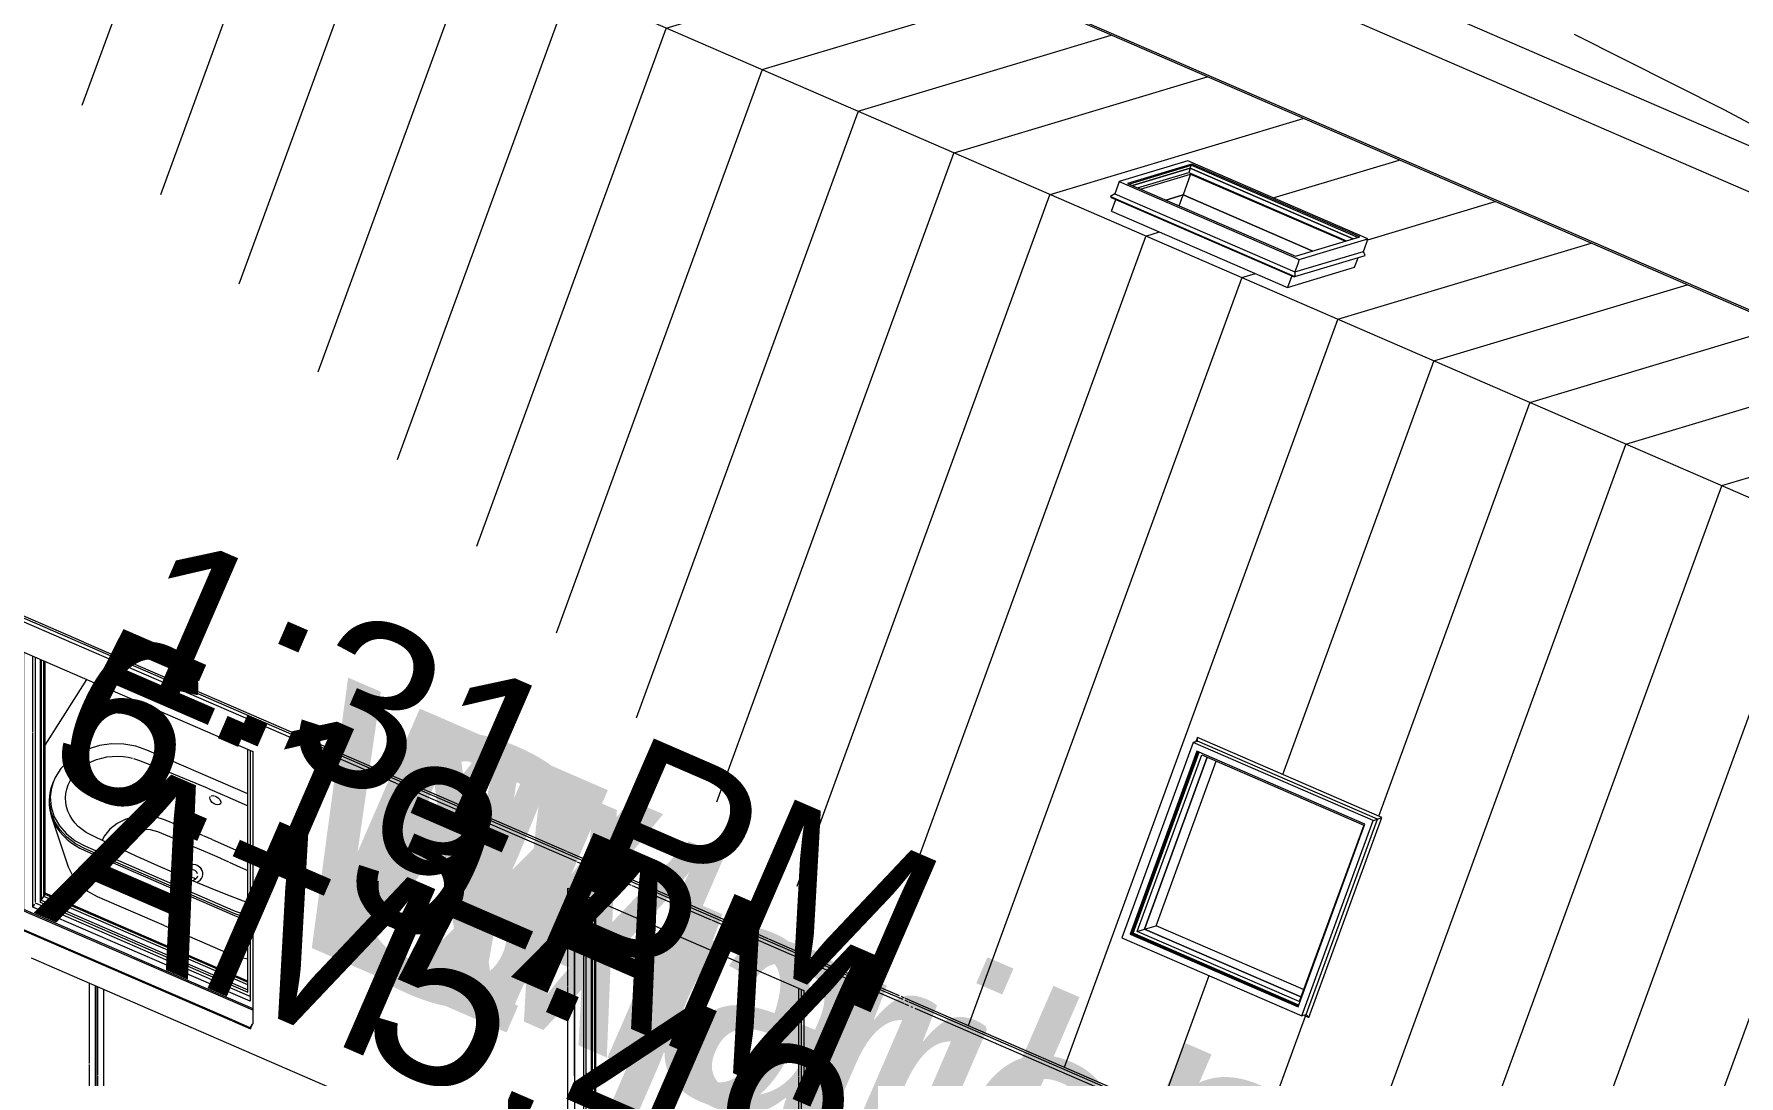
# Model space of a CAD drawing. Header units: millimetres. Extents: x -35445 to 232012, y -57203 to 42724.
# Drawn here: x 178056 to 187639, y -1289 to 4568 of the extents above; entities that cross this region are included whole.
import ezdxf

# ---------------------------------------------------------------- set-up
doc = ezdxf.new("R2010")
doc.units = ezdxf.units.MM
for name, color, linetype, lineweight in [('A-DOOR', 31, 'Continuous', 9), ('A-GLAZ', 151, 'Continuous', 9), ('A-GLAZ-CURT', 52, 'Continuous', 9), ('A-GLAZ-CWMG', 51, 'Continuous', 9), ('A-ROOF', 132, 'Continuous', 9), ('A-ROOF-PATT', 132, 'Continuous', 9), ('A-WALL', 113, 'Continuous', 9), ('C-TOPO-MINR', 7, 'Continuous', 9), ('P-SANR-FIXT', 6, 'Continuous', 9)]:
    doc.layers.add(name, color=color, linetype=linetype, lineweight=lineweight)
doc.styles.add('Arial_2', font='arial.ttf', dxfattribs={"height": 1299.495981})
doc.styles.add('Arial_3', font='arial.ttf', dxfattribs={"height": 1020.270592})
doc.styles.add('Arial_4', font='arial.ttf', dxfattribs={"height": 927.51872})
doc.styles.add('Arial_5', font='arial.ttf', dxfattribs={"height": 1476.402156})

# ---------------------------------------------------------------- blocks, each defined once
blk = doc.blocks.new('Bathtub-TOTO-Nexus-FBF794S - 01 Cotton-496586-Solar Analysis')
at = {"layer": 'P-SANR-FIXT'}
for p, q in [((-1882.2, 577), (-1949.7, 567.9)), ((-1813.7, 575.7), (-1882.2, 577)), ((-1938.1, 497.9), (-1908.8, 504)), ((-1759.4, 495.6), (-1731.3, 486.2)), ((-1116.4, 296.7), (-1683.5, 542.6)), ((-2225.5, 320.2), (-2227.6, 311.6)), ((-2219.3, 335), (-2222.8, 319.3)), ((-2211.2, 361), (-2219.3, 335)), ((-2211.2, 361), (-2215.1, 350.6)), ((-1330.5, 274.3), (-1328.1, 281.1)), ((-1269.3, 253.9), (-1268.5, 247.4)), ((-1153.5, 245.5), (-1116.4, 228.6)), ((-2124.5, -115.7), (-2220.6, 170.7)), ((-2133.9, 53.1), (-2173.4, 96)), ((-1365, 60), (-1584.3, 151.2)), ((-2086.4, 32.4), (-2029.1, 1.6)), ((-2029.1, 1.6), (-1188.4, -362.9)), ((-1999.8, 66), (-2025, 79.8)), ((-1906.5, 21.3), (-1999.8, 66)), ((-1812.7, -22.7), (-1906.5, 21.3)), ((-1855.4, 0.1), (-1847.8, 17.2)), ((-1847.8, 17.2), (-1837.5, 33.4)), ((-1837.5, 33.4), (-1824.7, 48.2)), ((-1317.6, 39.6), (-1361.8, 58.6)), ((-1116, -50.1), (-1314.9, 38.4)), ((-2032.3, -21.9), (-1191.7, -386.5)), ((-1190.3, -377.1), (-2030.9, -12.6)), ((-1720.7, -64.7), (-1812.7, -22.7)), ((-1469.6, -144.9), (-1473.7, -155.3)), ((-1473.2, -166.2), (-1469.5, -174.4)), ((-1402.2, -174.2), (-1398.2, -163.8)), ((-2015.2, -253.2), (-2060.8, -216.1)), ((-1961.7, -282.3), (-2015.2, -253.2)), ((-1587.5, -444.5), (-1961.7, -282.3)), ((-1188.4, -362.9), (-1125.1, -384.4)), ((-1116.5, -314.7), (-1140.5, -306.6)), ((-1214.8, -606.1), (-1585.6, -445.4)), ((-1125.1, -384.4), (-1116.6, -386.5))]:
    blk.add_line(p, q, dxfattribs=at)
for points in [[(-1683.5, 542.6, 0), (-1746.7, 564.1, 0), (-1813.7, 575.7, 0)], [(-1949.7, 567.9, 0), (-2014.1, 548.7, 0), (-2073.1, 520.1, 0), (-2124.7, 483, 0), (-2167.2, 438.8, 0), (-2199.1, 388.9, 0), (-2211.2, 361, 0)], [(-2037.7, 453.5, 0), (-2019.4, 465.1, 0), (-1993.7, 478.3, 0), (-1966.6, 489.3, 0), (-1938.1, 497.9, 0)], [(-1908.8, 504, 0), (-1878.8, 507.5, 0), (-1848.5, 508.4, 0)], [(-1848.5, 508.4, 0), (-1818.3, 506.7, 0), (-1788.5, 502.4, 0), (-1764.3, 496.9, 0)], [(-1731.3, 486.2, 0), (-1633.7, 448.3, 0), (-1536.6, 409.4, 0), (-1440.1, 369.7, 0), (-1346, 330, 0)], [(-2069.5, 113.5, 0), (-2088.4, 133.1, 0), (-2104.6, 154.1, 0), (-2118, 176.5, 0), (-2128.6, 199.9, 0), (-2136.1, 224, 0), (-2140.4, 248.7, 0), (-2141.7, 273.6, 0), (-2139.7, 298.5, 0), (-2134.6, 323.1, 0), (-2126.4, 347.1, 0), (-2115.2, 370.3, 0), (-2101.1, 392.4, 0), (-2084.2, 413.1, 0), (-2064.9, 432.3, 0), (-2043.2, 449.6, 0), (-2038.8, 452.7, 0)], [(-2227.6, 311.6, 0), (-2232.3, 285.5, 0), (-2234.2, 259.1, 0), (-2233.4, 232.7, 0)], [(-2222.7, 195.3, 0), (-2231, 248.7, 0), (-2227.8, 302.5, 0)], [(-2223, 318, 0), (-2227.2, 279, 0), (-2222.4, 222.7, 0), (-2205.1, 168.1, 0), (-2176, 117.1, 0), (-2136, 71.3, 0), (-2086.4, 32.4, 0)], [(-2205.5, 372.8, 0), (-2210.4, 362.5, 0), (-2220.3, 337.4, 0), (-2225.1, 321.8, 0)], [(-2220.5, 334.2, 0), (-2213.4, 355, 0), (-2208.4, 367, 0)], [(-1344, 329.1, 0), (-1248.5, 287.7, 0), (-1153.5, 245.5, 0)], [(-2233.4, 232.7, 0), (-2229.9, 206.4, 0), (-2223.7, 180.4, 0), (-2221.6, 173.8, 0)], [(-2173.4, 96, 0), (-2203.4, 143.8, 0), (-2222.3, 193.5, 0)], [(-1286, 234.9, 0), (-1295.6, 236.6, 0), (-1306.4, 241.3, 0), (-1316.3, 248.3, 0), (-1324.2, 256.9, 0), (-1329.2, 265.9, 0), (-1330.5, 274.3, 0)], [(-1322.3, 285.4, 0), (-1313.7, 286.8, 0), (-1306.8, 286, 0)], [(-1303.4, 285.1, 0), (-1292.6, 280.4, 0), (-1282.6, 273.4, 0), (-1274.8, 264.8, 0), (-1269.9, 255.8, 0)], [(-1268.5, 247.4, 0), (-1270.9, 240.6, 0), (-1276.7, 236.3, 0), (-1285.3, 234.9, 0)], [(-2220.6, 170.7, 0), (-2214.8, 155, 0), (-2203.4, 130.3, 0), (-2189.4, 106.5, 0), (-2173.1, 83.8, 0), (-2154.5, 62.3, 0), (-2133.7, 42.1, 0), (-2110.9, 23.5, 0), (-2086.3, 6.5, 0), (-2060.1, -8.6, 0), (-2032.3, -21.9, 0)], [(-2025, 79.8, 0), (-2048.4, 95.7, 0), (-2069.5, 113.5, 0)], [(-1584.3, 151.2, 0), (-1637.2, 166.8, 0), (-1692.9, 172.6, 0), (-1748.9, 168.2, 0), (-1802.3, 153.8, 0), (-1850.6, 130.2, 0), (-1891.5, 98.5, 0), (-1922.9, 60.1, 0), (-1936.4, 35.4, 0)], [(-1728.7, 95.7, 0), (-1710.1, 97.8, 0), (-1687.9, 98.1, 0), (-1666, 95.9, 0), (-1644.5, 91.4, 0), (-1624, 84.5, 0)], [(-2030.9, -12.6, 0), (-2085.9, 16.5, 0), (-2133.9, 53.1, 0)], [(-1820.6, 52.1, 0), (-1809.5, 61.6, 0), (-1792.4, 73.1, 0), (-1773.5, 82.6, 0), (-1753.3, 90, 0), (-1732, 95.1, 0)], [(-1624, 84.5, 0), (-1556.8, 57.2, 0), (-1489.8, 29.5, 0), (-1423.2, 1.4, 0), (-1356.7, -27.1, 0), (-1290.6, -56.1, 0), (-1224.7, -85.4, 0)], [(-1140.5, -306.6, 0), (-1238.1, -268.6, 0), (-1335.2, -229.7, 0), (-1431.8, -190, 0), (-1527.8, -149.5, 0), (-1623.3, -108, 0), (-1718.3, -65.8, 0)], [(-1220.8, -87.2, 0), (-1159.1, -115.2, 0), (-1116.4, -134.9, 0)], [(-2060.8, -216.1, 0), (-2096.8, -172.4, 0), (-2121.7, -123.7, 0), (-2124.5, -115.7, 0)], [(-1494.4, -128.5, 0), (-1499.5, -139.1, 0), (-1501.9, -150.3, 0), (-1501.7, -160.6, 0)], [(-1438.9, -98.6, 0), (-1452.4, -100.8, 0), (-1465.3, -104.9, 0), (-1476.9, -111.1, 0), (-1486.8, -119.1, 0), (-1494.4, -128.5, 0)], [(-1398.7, -152.9, 0), (-1403.7, -142.8, 0), (-1412.6, -134.7, 0), (-1424.3, -129.7, 0), (-1437.4, -128.2, 0), (-1450.4, -130.5, 0), (-1461.5, -136.3, 0), (-1469.6, -144.9, 0)], [(-1427.5, -175.2, 0), (-1437.4, -174.5, 0), (-1447.2, -175.8, 0), (-1456.3, -179.3, 0)], [(-1438.9, -98.6, 0), (-1426, -98.4, 0), (-1410.8, -101.3, 0), (-1397.9, -106.9, 0), (-1387.1, -115, 0), (-1379.1, -124.5, 0)], [(-1431.2, -190.7, 0), (-1421.5, -188.6, 0), (-1410.3, -182.8, 0), (-1402.2, -174.2, 0)], [(-1410.1, -182.8, 0), (-1418.2, -178, 0), (-1427.5, -175.2, 0)], [(-1403.9, -201.6, 0), (-1394.9, -196.7, 0), (-1385.1, -188.7, 0), (-1377.4, -179.2, 0)], [(-1377.4, -179.2, 0), (-1372.3, -168.7, 0), (-1369.9, -157.5, 0), (-1370.3, -146.1, 0), (-1373.5, -135, 0), (-1379.1, -124.5, 0)], [(-1116.7, -401.3, 0), (-1130, -398, 0), (-1190.3, -377.1, 0)], [(-1191.7, -386.5, 0), (-1162.7, -397.8, 0), (-1132.6, -407, 0), (-1116.5, -411, 0)], [(-1116.7, -633.4, 0), (-1155.4, -626, 0), (-1214.8, -606.1, 0)]]:
    blk.add_polyline3d(points, dxfattribs=at)
blk = doc.blocks.new('Single Window - Standard-V9-Solar Analysis')
at = {"layer": 'A-GLAZ'}
for p, q in [((719, -249.5), (719, -463.8)), ((772.1, -1683.2), (772.1, -272.5)), ((786.1, -1661.3), (786.1, -278.6)), ((812.6, -290.1), (812.6, -1655.8)), ((819.6, -293.1), (819.6, -1644.9)), ((833.6, -513.6), (833.6, -299.2)), ((840.6, -523.1), (840.6, -302.2)), ((719, -468.9), (719, -1288.4)), ((833.6, -1618.3), (833.6, -517.3)), ((840.6, -1612.1), (840.6, -524)), ((1980.7, -821.1), (1980.7, -800.7)), ((1980.7, -1289.2), (1980.7, -822.5)), ((1993.3, -801.8), (1993.3, -1154.3)), ((1993.3, -1155), (1993.3, -1287.6)), ((719, -1289.2), (719, -1693)), ((1980.7, -1502.9), (1980.7, -1292.4)), ((1993.3, -1289.2), (1993.3, -1518.6)), ((1980.7, -1801.2), (1980.7, -1507.7)), ((1993.3, -1520.1), (1993.3, -1812.3)), ((819.6, -1644.9), (840.6, -1612.1)), ((819.6, -1644.9), (833.6, -1623)), ((1981.5, -2120.8), (833.6, -1623)), ((1386.5, -1842.1), (840.6, -1605.4)), ((1981.8, -2106.9), (840.6, -1612.1)), ((667.8, -1785.7), (714.4, -1701.5)), ((714.4, -1701.5), (719, -1694.2)), ((2009.1, -2262.9), (714.4, -1701.5)), ((719, -1694.2), (2009.1, -2253.6)), ((772.1, -1683.2), (786.1, -1661.3)), ((1993.3, -2212.7), (772.1, -1683.2)), ((1994.3, -2185.2), (786.1, -1661.3)), ((812.6, -1655.8), (819.6, -1644.9)), ((812.6, -1655.8), (1980.7, -2162.3)), ((819.6, -1644.9), (1115.9, -1773.3)), ((667.8, -1791.4), (667.8, -1785.7)), ((667.8, -1785.7), (1995.2, -2361.3)), ((667.8, -1791.4), (1840.4, -2299.8)), ((1119.5, -1774.9), (1981, -2148.5)), ((1980.7, -1935.1), (1980.7, -1803.1)), ((1993.3, -1817.7), (1993.3, -1950.8)), ((1980.7, -2099.7), (1392.2, -1844.6)), ((1980.7, -2113.4), (1980.7, -1939.6)), ((1993.3, -1952), (1993.3, -2128.9)), ((1980.7, -2162.3), (1980.7, -2118.4)), ((1993.3, -2130.5), (1993.3, -2212.7)), ((1841.3, -2300.2), (1995.2, -2366.9)), ((2006.8, -2340.3), (1995.2, -2361.3)), ((1995.2, -2361.3), (1995.2, -2366.9)), ((1995.2, -2366.9), (1996.1, -2365.5)), ((1996.1, -2360.7), (2007.2, -2340.6)), ((1996.1, -2365.5), (1996.1, -2360.7))]:
    blk.add_line(p, q, dxfattribs=at)
blk = doc.blocks.new('M_Skylight - 1180 x 1170mm-507058-Solar Analysis')
at = {"layer": 'A-GLAZ'}
for p, q in [((4168.4, 3855.4), (3782.4, 3739.5)), ((4189.8, 3837.1), (3828.4, 3728.6)), ((4189.8, 3837.1), (3828.4, 3728.6)), ((5180.2, 3416.6), (4168.4, 3855.4)), ((4181.3, 3813.8), (4189.8, 3837.1)), ((4187.6, 3831.2), (4189.8, 3837.1)), ((5134.2, 3427.6), (4189.8, 3837.1)), ((5134.2, 3427.6), (4189.8, 3837.1)), ((3782.4, 3739.5), (3773.8, 3716.2)), ((3782.4, 3739.5), (4794.2, 3300.8)), ((3835.4, 3725.5), (4187.6, 3831.2)), ((4181.3, 3813.8), (3856.7, 3716.3)), ((3856.7, 3716.3), (4181.3, 3813.8)), ((3885, 3704.1), (4172.7, 3790.4)), ((3901.8, 3696.7), (4183.4, 3781.3)), ((4183.4, 3781.3), (4140.8, 3664.6)), ((4181.3, 3813.8), (4172.7, 3790.4)), ((4172.7, 3790.4), (5060.5, 3405.5)), ((5097.3, 3416.5), (4181.3, 3813.8)), ((4181.3, 3813.8), (5097.3, 3416.5)), ((4183.4, 3781.3), (5054.3, 3403.6)), ((4187.6, 3831.2), (5124.9, 3424.8)), ((3756.8, 3669.5), (3732.2, 3654.6)), ((3732.2, 3654.6), (4769.8, 3204.7)), ((3732.2, 3654.6), (3737.3, 3649.8)), ((3737.3, 3649.8), (4765.6, 3203.9)), ((3773.8, 3716.2), (3756.8, 3669.5)), ((3756.8, 3669.5), (4768.6, 3230.8)), ((3828.4, 3728.6), (4772.7, 3319.1)), ((3828.4, 3728.6), (4772.7, 3319.1)), ((4043.3, 3635.4), (4140.8, 3664.6)), ((4140.8, 3664.6), (4870.2, 3348.4)), ((3738, 3572.6), (3762.3, 3638.9)), ((3738, 3572.6), (4727.3, 3143.6)), ((4772.7, 3319.1), (5134.2, 3427.6)), ((4772.7, 3319.1), (5134.2, 3427.6)), ((4794.2, 3300.8), (5180.2, 3416.6)), ((5154.6, 3346.7), (5171.6, 3393.3)), ((5171.6, 3393.3), (5180.2, 3416.6)), ((4768.6, 3230.8), (5154.6, 3346.7)), ((4785.6, 3277.5), (4768.6, 3230.8)), ((4769.8, 3204.7), (5165.2, 3323.4)), ((4794.2, 3300.8), (4785.6, 3277.5)), ((5105.1, 3257), (5125, 3311.3)), ((5165.2, 3323.4), (5154.6, 3346.7)), ((4727.3, 3143.6), (5105.1, 3257)), ((4751.6, 3209.9), (4727.3, 3143.6)), ((4769.8, 3204.7), (4765.6, 3203.9)), ((4768.6, 3230.8), (4769.8, 3204.7))]:
    blk.add_line(p, q, dxfattribs=at)
blk = doc.blocks.new('M_Skylight - 1180 x 1170mm-V11-Solar Analysis')
at = {"layer": 'A-GLAZ'}
for p, q in [((4197.8, 585.7), (3796.6, -512.1)), ((4197.8, 585.7), (4206, 588.2)), ((5209.6, 147), (4197.8, 585.7)), ((4206, 588.2), (4222.5, 593.1)), ((4221.2, 614.1), (4212.4, 590.1)), ((4222.5, 593.1), (4221.2, 614.1)), ((5258.8, 164.2), (4221.2, 614.1)), ((5234.3, 154.4), (4222.5, 593.1)), ((4218.8, 536.1), (3843.1, -491.7)), ((4218.8, 536.1), (3843.1, -491.7)), ((3845.1, -491.1), (4220.3, 535.4)), ((4225.1, 533.4), (3851.3, -489.2)), ((3851.3, -489.2), (4225.1, 533.4)), ((3859.5, -486.8), (4231.4, 530.7)), ((3882.8, -476.6), (4245.6, 516.2)), ((3923.8, -464.3), (4277.2, 502.6)), ((5163.1, 126.6), (4218.8, 536.1)), ((5163.1, 126.6), (4218.8, 536.1)), ((4245.6, 516.2), (5156.3, 121.4)), ((4787.5, -901.2), (5163.1, 126.6)), ((4787.5, -901.2), (5163.1, 126.6)), ((5156.3, 121.4), (4793.4, -871.5)), ((4808.4, -950.8), (5209.6, 147)), ((4833, -943.4), (5234.3, 154.4)), ((4847.7, -960.4), (5258.8, 164.2)), ((5209.6, 147), (5217.8, 149.5)), ((5217.8, 149.5), (5234.3, 154.4)), ((5234.3, 154.4), (5258.8, 164.2)), ((3882.8, -476.6), (3923.8, -464.3)), ((4793.4, -871.5), (3882.8, -476.6)), ((4802.9, -845.5), (3923.8, -464.3)), ((3796.6, -512.1), (4808.4, -950.8)), ((3843.1, -491.7), (3851.3, -489.2)), ((3845.1, -491.1), (3843.1, -491.7)), ((3843.1, -491.7), (4787.5, -901.2)), ((3843.1, -491.7), (4787.5, -901.2)), ((4787.9, -899.9), (3845.1, -491.1)), ((3851.3, -489.2), (3859.5, -486.8)), ((3851.3, -489.2), (4789.4, -896)), ((4789.4, -896), (3851.3, -489.2)), ((4791.3, -890.8), (3859.5, -486.8)), ((4808.4, -950.8), (4816.6, -948.3)), ((4816.6, -948.3), (4833, -943.4)), ((4823.6, -949.9), (4847.7, -960.4)), ((4833, -943.4), (4847.7, -960.4))]:
    blk.add_line(p, q, dxfattribs=at)
blk = doc.blocks.new('Pocket_Slider_Door_5851 - 2_027 x 0_945-769882-Solar Analysis')
at = {"layer": 'A-DOOR'}
for p, q in [((-2079.4, 847.9), (-2021.4, 938.8)), ((-2256.6, 570.7), (-2079.7, 847.5))]:
    blk.add_line(p, q, dxfattribs=at)
blk = doc.blocks.new('Single Window - Standard-V22-Solar Analysis')
at = {"layer": 'A-GLAZ'}
for p, q in [((-2378.1, 1093.5), (-2378.1, -350)), ((-2325, 642.3), (-2325, 1068.7)), ((-2311.1, -312.6), (-2311.1, 1064.4)), ((-2284.5, 1052.9), (-2284.5, -312.8)), ((-2277.5, 1049.9), (-2277.5, 731.9)), ((-2263.6, -280), (-2263.6, 1043.8)), ((-2256.6, -269.1), (-2256.6, 1040.8)), ((-2277.5, 731.3), (-2277.5, -301.9)), ((-2325, -340.2), (-2325, 638.1)), ((-1116.4, -819.3), (-1116.4, 547.2)), ((-1103.9, 541.4), (-1103.9, -614)), ((-2277.5, -301.9), (-2256.6, -269.1)), ((-2277.5, -301.9), (-2263.6, -280)), ((-1115.7, -777.7), (-2263.6, -280)), ((-1116.4, -756.7), (-2256.6, -262.3)), ((-1115.4, -763.9), (-2256.6, -269.1)), ((-2429.4, -442.7), (-2386.5, -365.2)), ((-2382.8, -358.5), (-2378.1, -351.1)), ((-1088, -919.9), (-2382.8, -358.5)), ((-2378.1, -351.1), (-1771.5, -614.2)), ((-2325, -340.2), (-2314.4, -323.5)), ((-2277.3, -360.9), (-2325, -340.2)), ((-1102.9, -842.2), (-2311.1, -318.3)), ((-2284.5, -312.8), (-2277.5, -301.9)), ((-2284.5, -312.8), (-1116.4, -819.3)), ((-2277.5, -301.9), (-1116.2, -805.5)), ((-1103.9, -869.7), (-2273.8, -362.4)), ((-2429.4, -448.3), (-2429.4, -442.7)), ((-2429.4, -442.7), (-1206.6, -972.9)), ((-2429.4, -448.3), (-1209.3, -977.4)), ((-1768.4, -615.5), (-1088, -910.6)), ((-1103.9, -615.5), (-1103.9, -869.7)), ((-1206.4, -973), (-1102.3, -1018.1)), ((-1204.5, -979.5), (-1102, -1023.9)), ((-1091, -998.4), (-1102, -1018.3)), ((-1102, -1018.3), (-1102, -1023.9)), ((-1102, -1023.9), (-1101.1, -1022.5)), ((-1101.1, -1017.7), (-1090.6, -998.8)), ((-1101.1, -1022.5), (-1101.1, -1017.7))]:
    blk.add_line(p, q, dxfattribs=at)
blk = doc.blocks.new('System Panel - Glazed-V73-Solar Analysis')
at = {"layer": 'A-GLAZ-CURT'}
for p, q in [((-3298.6, -207.9), (-3298.6, -838.2)), ((-3286.8, -1449), (-3286.8, -213)), ((-3298.6, -840.8), (-3298.6, -1289.2)), ((-3298.6, -1291.9), (-3298.6, -1435.4)), ((-3298.6, -1440), (-3298.6, -1569)), ((-3286.8, -1549.3), (-3286.8, -1450.8)), ((-3298.6, -1569), (-3286.8, -1550.5)), ((-3298.6, -1569), (-3098.8, -1655.6)), ((-2009.2, -2104.4), (-3286.8, -1550.5)), ((-3093.8, -1657.8), (-2009.2, -2128.1))]:
    blk.add_line(p, q, dxfattribs=at)
blk = doc.blocks.new('System Panel - Glazed-V74-Solar Analysis')
at = {"layer": 'A-GLAZ-CURT'}
for p, q in [((-1971.2, -783.5), (-1971.2, -2144.6)), ((-1959.4, -1285), (-1959.4, -788.6)), ((-1959.4, -2126), (-1959.4, -1289.2)), ((-1971.2, -2144.6), (-1959.4, -2126)), ((-1971.2, -2144.6), (-1447.5, -2371.7)), ((-782.6, -2636.3), (-1959.4, -2126)), ((-1437.3, -2376.1), (-681.9, -2703.7)), ((-681.9, -2680), (-781.8, -2636.7))]:
    blk.add_line(p, q, dxfattribs=at)
blk = doc.blocks.new('Rectangular Mullion - 64 x 128 rectangular-V80-Solar Analysis')
at = {"layer": 'A-GLAZ-CWMG'}
for p, q in [((-2009.2, -767), (-2009.2, -1219.2)), ((-1973.8, -2171.3), (-1973.8, -782.3)), ((-1927.2, -802.5), (-1927.2, -2075.7)), ((-2009.2, -1224.5), (-2009.2, -2155.9)), ((-1973.8, -2171.3), (-2009.2, -2155.9))]:
    blk.add_line(p, q, dxfattribs=at)

msp = doc.modelspace()

# ---------------------------------------------------------------- hatches: boundary and pattern name
at = {"layer": 'A-ROOF-PATT'}
h = msp.add_hatch(dxfattribs=at)
h.set_pattern_fill('FP_6', color=256, style=0, pattern_type=2)
h.set_pattern_definition([(196.707, (176967.5, 9146.6), (539.437, -233.915), [])])
h.paths.add_polyline_path([(191894.5, 142.6), (193319.8, 570.4), (176060.3, 8051.7), (175298.5, 7823), (175894.6, 7080.5), (191848.9, 162.3)])
h.paths.add_polyline_path([(190644.7, 696.6), (190644.7, 696.6), (190667.3, 731.9)])
h.paths.add_polyline_path([(190616.5, 709.1), (190616.5, 709.1), (190626.7, 725)])
h.paths.add_polyline_path([(190594.8, 731.9), (190594.8, 731.9), (190606.2, 749.7)])
h.paths.add_polyline_path([(185101.3, 3143.6), (184112, 3572.6), (184136.2, 3638.9), (184106.1, 3654.6), (184130.7, 3669.5), (184163.1, 3741.6), (184542.3, 3855.4), (185554.1, 3416.6), (185531.6, 3339.8), (185537.9, 3323), (185498.5, 3310.1), (185479.1, 3257), (185104.7, 3144.6)])
h = msp.add_hatch(dxfattribs=at)
h.set_pattern_fill('FP_5', color=256, style=0, pattern_type=2)
h.set_pattern_definition([(69.922, (171038.9, -3800.3), (-539.437, 233.917), [])])
h.paths.add_polyline_path([(190357.5, -4062.7), (191894.5, 142.6), (175901.4, 7072.1), (176868.3, 5887.8), (178299.2, 4200.9), (179272.1, 3092.8), (180115.8, 2158.1), (181007.1, 1185.4), (181399, 768.5), (182636.3, -525.7), (182952.6, -851.7), (190291.3, -4034)])
h.paths.add_polyline_path([(185221.7, -960.4), (185190.5, -948.3), (185182.3, -950.8), (184170.5, -512.1), (184577.4, 587.4), (184587.4, 593.1), (184596.4, 613.5), (185632.7, 164.2), (185225, -951.3)])

# ---------------------------------------------------------------- linework, layer by layer
at = {"color": 252, "lineweight": 9}
msp.add_ellipse((181218.5, -764.9), major_axis=(48731.1, 0), ratio=0.823831, start_param=4.712728, end_param=6.444451, dxfattribs=at)
at = {"color": 27, "lineweight": 9}
msp.add_ellipse((181218.5, -764.9), major_axis=(46410.6, 0), ratio=0.823831, start_param=4.739247, end_param=6.444451, dxfattribs=at)
at = {"layer": 'A-ROOF'}
for p, q in [((193319.8, 570.4), (176064.1, 8052.8)), ((191894.5, 142.6), (175887.7, 7083.5)), ((184514.8, 3664.6), (184417.3, 3635.4)), ((184492.2, 3602.9), (184514.8, 3664.6)), ((185244.2, 3348.4), (184514.8, 3664.6)), ((173101.8, 3419.8), (178334.2, 1150.9)), ((178335.3, 1150.4), (179162.8, 791.6)), ((179162.9, 791.6), (181047.9, -25.9)), ((184651.1, 502.6), (184297.7, -464.3)), ((184362.9, -444.7), (184701.2, 480.8)), ((181053, -28.1), (182180.4, -516.9)), ((184297.7, -464.3), (184362.9, -444.7)), ((184297.7, -464.3), (185176.8, -845.5)), ((185192, -804.2), (184362.9, -444.7)), ((182184.4, -518.6), (182575.4, -688.2)), ((182581.2, -690.7), (182785.4, -779.2)), ((182788.4, -780.5), (182917.9, -836.7)), ((182929.1, -841.6), (182937.9, -845.4)), ((182939.7, -846.2), (182946.7, -849.2)), ((182951.7, -851.4), (190357.5, -4062.7))]:
    msp.add_line(p, q, dxfattribs=at)
at = {"layer": 'A-WALL'}
for p, q in [((173567.2, 10068.2), (191419.2, 2327.1)), ((191292.9, 2121.2), (173857.3, 9681.7)), ((176074.4, 8058.7), (193330, 576.3)), ((181072.6, -50.1), (173101.8, 3406.2)), ((180089.2, 355.8), (177874.6, 1316.1)), ((177958.5, 1109.7), (179285.9, 534.1)), ((179285.9, 534.1), (179285.9, -996.4)), ((181104.1, -84.3), (180090.5, 355.2)), ((181664.3, -306.7), (181073.4, -50.5)), ((181414.8, -219), (181109.7, -86.7)), ((181055.7, -787.1), (181055.7, -233.4)), ((181055.7, -233.4), (182383.1, -808.9)), ((181093, -463.8), (181093, -249.5)), ((181493.5, -253.1), (181419.4, -221)), ((181862.9, -413.3), (181494, -253.4)), ((182390.4, -621.6), (181666.8, -307.8)), ((181093, -1288.4), (181093, -468.9)), ((182485.9, -683.5), (181869, -416)), ((178039.4, -625.9), (184582.4, -3463.1)), ((182446.3, -645.8), (182395.8, -623.9)), ((182600.8, -712.8), (182451.8, -648.2)), ((182639.1, -749.9), (182486.6, -683.8)), ((182808.4, -802.8), (182605.5, -714.9)), ((182949, -884.3), (182642.1, -751.2)), ((181055.7, -1763.8), (181055.7, -790.4)), ((182383.1, -808.9), (182383.1, -869.3)), ((182940.9, -860.3), (182812.8, -804.7)), ((182383.1, -872.3), (182383.1, -1289.2)), ((182961, -869), (182951.8, -865)), ((182973.5, -894.9), (182951.9, -885.6)), ((182968.5, -872.3), (182962.5, -869.7)), ((190353.2, -4074.4), (182974.5, -874.8)), ((182995.7, -904.5), (182986.1, -900.4)), ((190347.2, -4092.3), (183008.6, -910.1))]:
    msp.add_line(p, q, dxfattribs=at)
at = {"layer": 'C-TOPO-MINR'}
msp.add_polyline3d([(186712.4, 4568.4, 0), (187557.8, 4143.1, 0), (188133.4, 3835.5, 0), (188221.8, 3788.3, 0)], dxfattribs=at)

# ---------------------------------------------------------------- block references
at = {"layer": 'A-DOOR'}
msp.add_blockref('Pocket_Slider_Door_5851 - 2_027 x 0_945-769882-Solar Analysis', (180373.9, 0), dxfattribs=at)
at = {"layer": 'A-GLAZ'}
for name in ['M_Skylight - 1180 x 1170mm-507058-Solar Analysis', 'Single Window - Standard-V22-Solar Analysis', 'M_Skylight - 1180 x 1170mm-V11-Solar Analysis', 'Single Window - Standard-V9-Solar Analysis']:
    msp.add_blockref(name, (180373.9, 0), dxfattribs=at)
at = {"layer": 'A-GLAZ-CURT'}
for name in ['System Panel - Glazed-V73-Solar Analysis', 'System Panel - Glazed-V74-Solar Analysis']:
    msp.add_blockref(name, (180373.9, 0), dxfattribs=at)
at = {"layer": 'A-GLAZ-CWMG'}
msp.add_blockref('Rectangular Mullion - 64 x 128 rectangular-V80-Solar Analysis', (180373.9, 0), dxfattribs=at)
at = {"layer": 'P-SANR-FIXT'}
msp.add_blockref('Bathtub-TOTO-Nexus-FBF794S - 01 Cotton-496586-Solar Analysis', (180373.9, 0), dxfattribs=at)

# ---------------------------------------------------------------- texts
at = {"color": 30, "lineweight": 9, "attachment_point": 1, "rotation": 336.55721, "line_spacing_factor": 0.941778}
for s, insert, char_height, width, style in [('6:31 AM', (175549.2, 1826.1), 1020.27, 6362.254, 'Arial_3'), ('1:31 PM', (178798.5, 1796.7), 927.52, 5783.867, 'Arial_4'), ('5:19 AM', (178459.4, 1266), 927.52, 5783.867, 'Arial_4'), ('March 1', (180684.7, 486.4), 1299.5, 7832.554, 'Arial_2'), ('March 1', (180684.7, 486.4), 1299.5, 7832.554, 'Arial_2'), ('April 8', (180684.7, 486.4), 1299.5, 6168.136, 'Arial_2'), ('5:49 PM', (180240.8, -208.3), 1020.27, 6362.254, 'Arial_3')]:
    msp.add_mtext(s, dxfattribs=dict(at, insert=insert, char_height=char_height, width=width, style=style))
at = {"color": 20, "lineweight": 9, "insert": (178459.4, 1266), "char_height": 927.52, "width": 5783.867, "attachment_point": 1, "rotation": 336.55721, "line_spacing_factor": 0.941778, "style": 'Arial_4'}
msp.add_mtext('6:13 PM', dxfattribs=at)
at = {"lineweight": 9, "char_height": 1476.4, "attachment_point": 1, "rotation": 336.55721, "line_spacing_factor": 0.941778, "style": 'Arial_5'}
for s, insert, width in [('W', (179812.6, 954.1), 2486.754), ('N', (180068.9, 842.9), 1791.532), ('E', (180118.2, 821.6), 1657.836), ('S', (180118.2, 821.6), 1657.836)]:
    msp.add_mtext(s, dxfattribs=dict(at, insert=insert, width=width))

doc.saveas('drawing.dxf')
